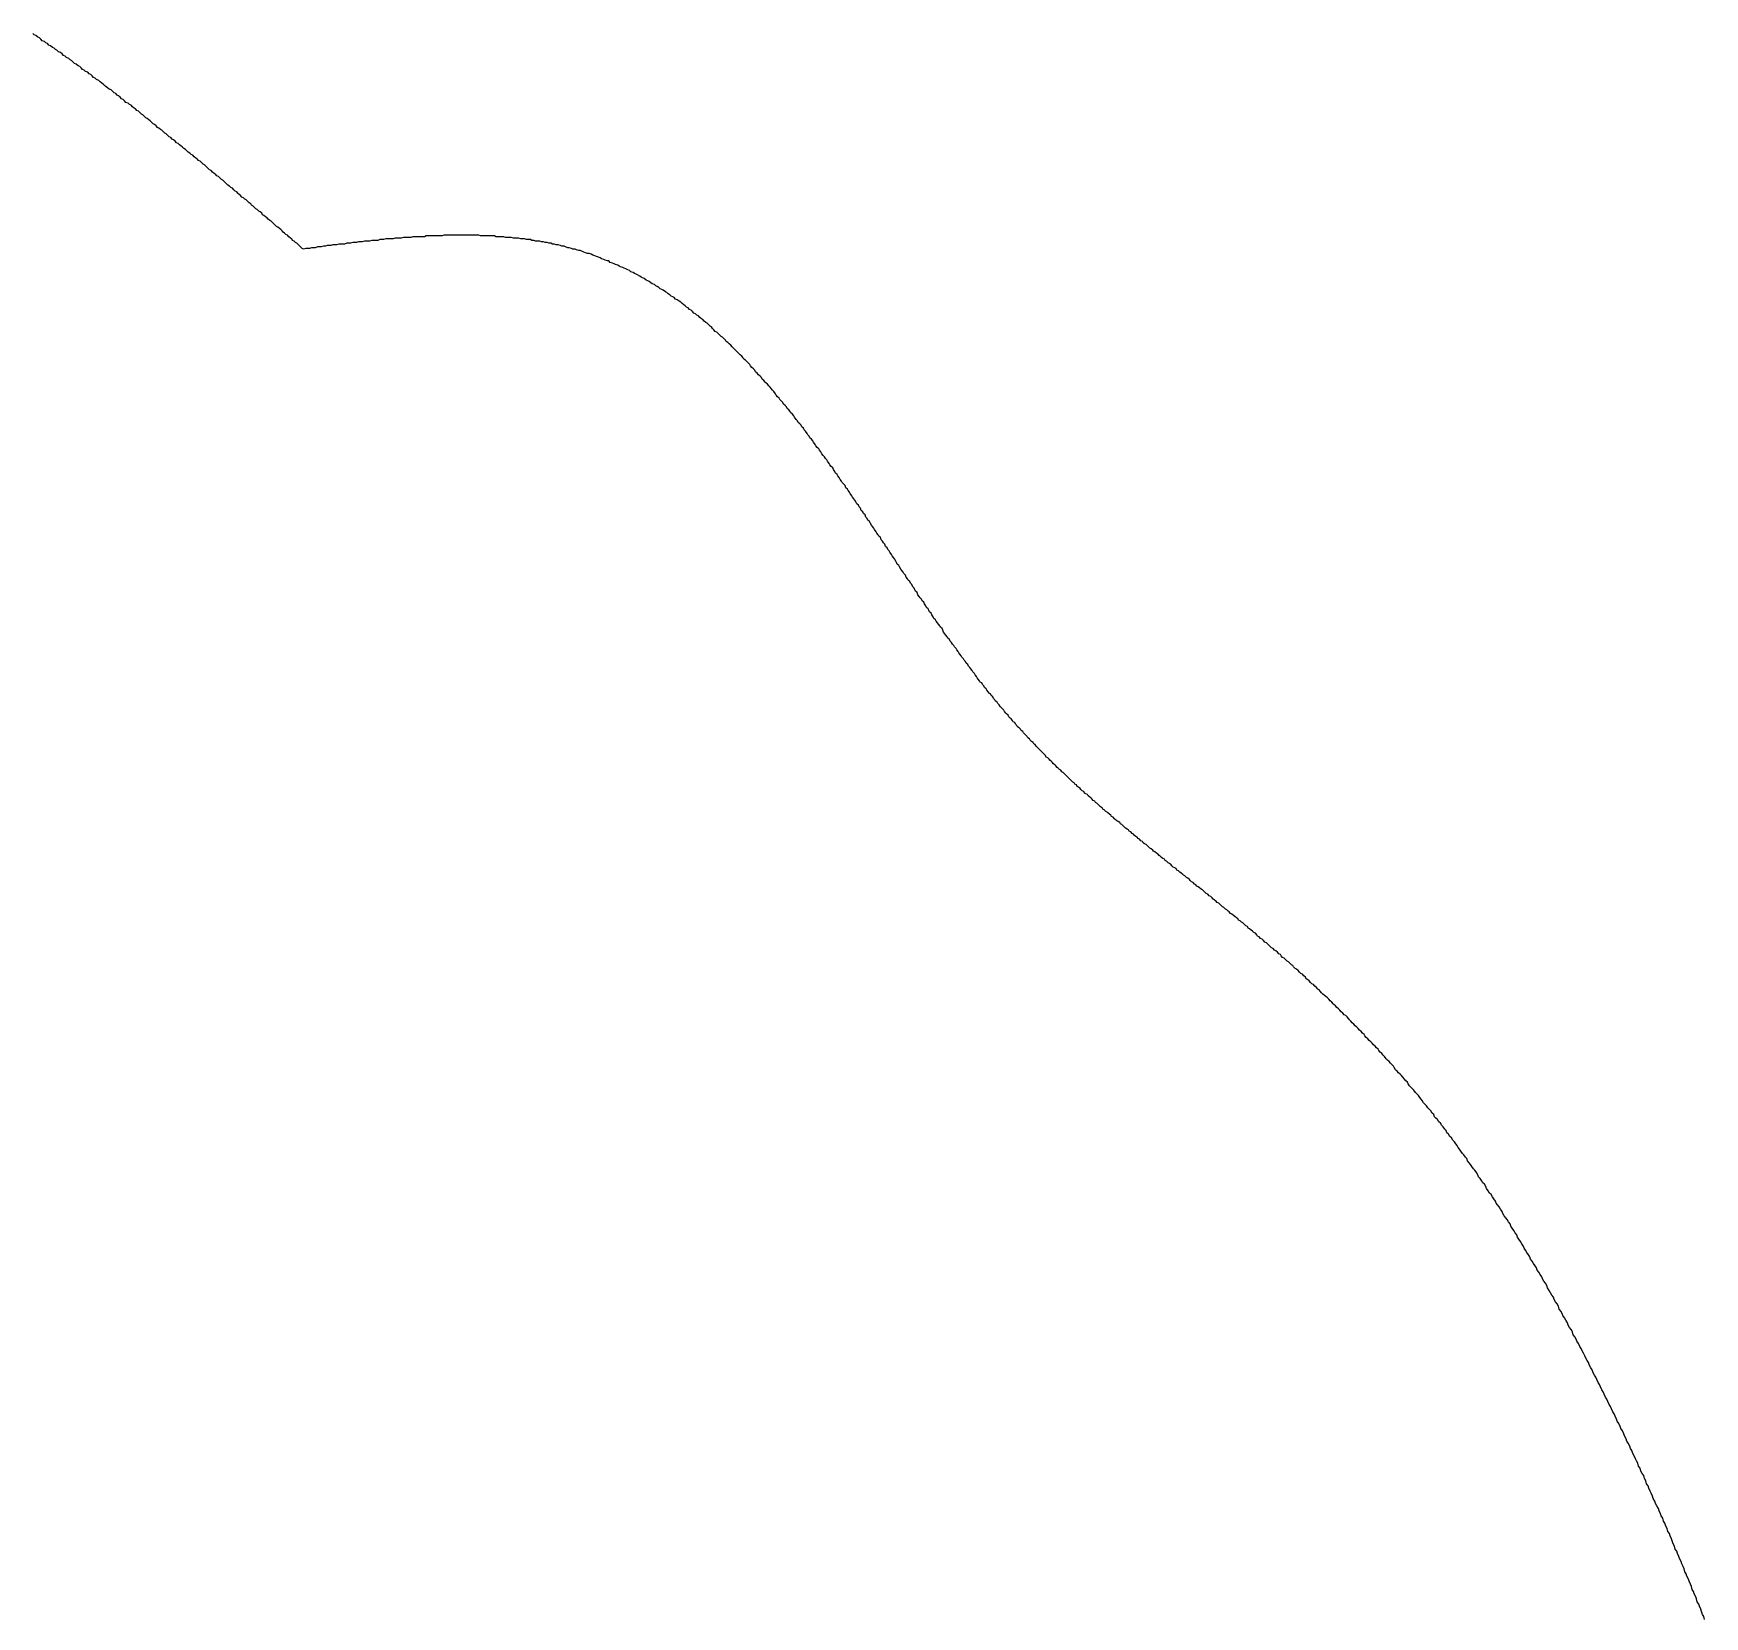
# Model space of a CAD drawing. Header units: millimetres. Extents: x 289 to 9778, y -894 to 6380.
# Drawn here: x 7156.9 to 7179.67, y 832.7 to 854.27 of the extents above; entities that cross this region are included whole.
import ezdxf

# ---------------------------------------------------------------- set-up
doc = ezdxf.new("R2010")
doc.units = ezdxf.units.MM
doc.layers.add('DRAW', color=7, linetype='Continuous')

msp = doc.modelspace()

# ---------------------------------------------------------------- linework, layer by layer
at = {"layer": 'DRAW'}
msp.add_polyline3d([(7179.67, 832.658, 0), (7179.66, 832.698, 0), (7179.64, 832.728, 0), (7179.63, 832.768, 0), (7179.62, 832.798, 0), (7179.6, 832.838, 0), (7179.59, 832.868, 0), (7179.57, 832.898, 0), (7179.56, 832.938, 0), (7179.55, 832.968, 0), (7179.53, 833.008, 0), (7179.52, 833.038, 0), (7179.5, 833.068, 0), (7179.49, 833.108, 0), (7179.48, 833.138, 0), (7179.46, 833.178, 0), (7179.45, 833.208, 0), (7179.43, 833.248, 0), (7179.42, 833.278, 0), (7179.4, 833.308, 0), (7179.39, 833.348, 0), (7179.38, 833.378, 0), (7179.36, 833.418, 0), (7179.35, 833.448, 0), (7179.33, 833.488, 0), (7179.32, 833.518, 0), (7179.3, 833.558, 0), (7179.29, 833.588, 0), (7179.27, 833.618, 0), (7179.26, 833.658, 0), (7179.24, 833.688, 0), (7179.23, 833.728, 0), (7179.22, 833.758, 0), (7179.2, 833.798, 0), (7179.19, 833.828, 0), (7179.17, 833.858, 0), (7179.16, 833.898, 0), (7179.14, 833.928, 0), (7179.13, 833.968, 0), (7179.11, 833.998, 0), (7179.1, 834.038, 0), (7179.08, 834.068, 0), (7179.07, 834.098, 0), (7179.05, 834.138, 0), (7179.04, 834.168, 0), (7179.02, 834.208, 0), (7179, 834.238, 0), (7178.99, 834.268, 0), (7178.97, 834.308, 0), (7178.96, 834.338, 0), (7178.94, 834.378, 0), (7178.93, 834.408, 0), (7178.91, 834.448, 0), (7178.9, 834.478, 0), (7178.88, 834.508, 0), (7178.87, 834.548, 0), (7178.85, 834.578, 0), (7178.84, 834.618, 0), (7178.82, 834.648, 0), (7178.8, 834.678, 0), (7178.79, 834.718, 0), (7178.77, 834.748, 0), (7178.76, 834.788, 0), (7178.74, 834.818, 0), (7178.73, 834.848, 0), (7178.71, 834.888, 0), (7178.69, 834.918, 0), (7178.68, 834.958, 0), (7178.66, 834.988, 0), (7178.65, 835.018, 0), (7178.63, 835.058, 0), (7178.61, 835.088, 0), (7178.6, 835.118, 0), (7178.58, 835.158, 0), (7178.57, 835.188, 0), (7178.55, 835.228, 0), (7178.53, 835.258, 0), (7178.52, 835.288, 0), (7178.5, 835.328, 0), (7178.48, 835.358, 0), (7178.47, 835.388, 0), (7178.45, 835.428, 0), (7178.44, 835.458, 0), (7178.42, 835.488, 0), (7178.4, 835.528, 0), (7178.39, 835.558, 0), (7178.37, 835.588, 0), (7178.35, 835.628, 0), (7178.34, 835.658, 0), (7178.32, 835.688, 0), (7178.3, 835.728, 0), (7178.29, 835.758, 0), (7178.27, 835.788, 0), (7178.25, 835.828, 0), (7178.24, 835.858, 0), (7178.22, 835.888, 0), (7178.2, 835.928, 0), (7178.19, 835.958, 0), (7178.17, 835.988, 0), (7178.15, 836.018, 0), (7178.14, 836.058, 0), (7178.12, 836.088, 0), (7178.1, 836.118, 0), (7178.09, 836.158, 0), (7178.07, 836.188, 0), (7178.05, 836.218, 0), (7178.04, 836.248, 0), (7178.02, 836.288, 0), (7178, 836.318, 0), (7177.99, 836.348, 0), (7177.97, 836.378, 0), (7177.95, 836.418, 0), (7177.93, 836.448, 0), (7177.92, 836.478, 0), (7177.9, 836.508, 0), (7177.88, 836.538, 0), (7177.87, 836.578, 0), (7177.85, 836.608, 0), (7177.83, 836.638, 0), (7177.81, 836.668, 0), (7177.8, 836.698, 0), (7177.78, 836.738, 0), (7177.76, 836.768, 0), (7177.74, 836.798, 0), (7177.73, 836.828, 0), (7177.71, 836.858, 0), (7177.69, 836.888, 0), (7177.68, 836.928, 0), (7177.66, 836.958, 0), (7177.64, 836.988, 0), (7177.62, 837.018, 0), (7177.61, 837.048, 0), (7177.59, 837.078, 0), (7177.57, 837.108, 0), (7177.55, 837.138, 0), (7177.53, 837.178, 0), (7177.52, 837.208, 0), (7177.5, 837.238, 0), (7177.48, 837.268, 0), (7177.46, 837.298, 0), (7177.45, 837.328, 0), (7177.43, 837.358, 0), (7177.41, 837.388, 0), (7177.39, 837.418, 0), (7177.38, 837.448, 0), (7177.36, 837.478, 0), (7177.34, 837.508, 0), (7177.32, 837.538, 0), (7177.3, 837.568, 0), (7177.29, 837.598, 0), (7177.27, 837.628, 0), (7177.25, 837.658, 0), (7177.23, 837.688, 0), (7177.21, 837.718, 0), (7177.2, 837.748, 0), (7177.18, 837.778, 0), (7177.16, 837.808, 0), (7177.14, 837.838, 0), (7177.12, 837.868, 0), (7177.11, 837.898, 0), (7177.09, 837.928, 0), (7177.07, 837.958, 0), (7177.05, 837.988, 0), (7177.03, 838.018, 0), (7177.02, 838.048, 0), (7177, 838.078, 0), (7176.98, 838.108, 0), (7176.96, 838.128, 0), (7176.94, 838.158, 0), (7176.92, 838.188, 0), (7176.91, 838.218, 0), (7176.89, 838.248, 0), (7176.87, 838.278, 0), (7176.85, 838.308, 0), (7176.83, 838.328, 0), (7176.82, 838.358, 0), (7176.8, 838.388, 0), (7176.78, 838.418, 0), (7176.76, 838.448, 0), (7176.74, 838.468, 0), (7176.72, 838.498, 0), (7176.7, 838.528, 0), (7176.69, 838.558, 0), (7176.67, 838.588, 0), (7176.65, 838.608, 0), (7176.63, 838.638, 0), (7176.61, 838.668, 0), (7176.59, 838.688, 0), (7176.58, 838.718, 0), (7176.56, 838.748, 0), (7176.54, 838.778, 0), (7176.52, 838.798, 0), (7176.5, 838.828, 0), (7176.48, 838.858, 0), (7176.46, 838.878, 0), (7176.44, 838.908, 0), (7176.43, 838.938, 0), (7176.41, 838.958, 0), (7176.39, 838.988, 0), (7176.37, 839.008, 0), (7176.35, 839.038, 0), (7176.33, 839.068, 0), (7176.31, 839.088, 0), (7176.3, 839.118, 0), (7176.28, 839.138, 0), (7176.26, 839.168, 0), (7176.24, 839.188, 0), (7176.22, 839.218, 0), (7176.2, 839.238, 0), (7176.18, 839.268, 0), (7176.16, 839.288, 0), (7176.15, 839.318, 0), (7176.13, 839.338, 0), (7176.11, 839.368, 0), (7176.09, 839.388, 0), (7176.07, 839.418, 0), (7176.05, 839.438, 0), (7176.03, 839.468, 0), (7176.01, 839.488, 0), (7175.99, 839.508, 0), (7175.98, 839.538, 0), (7175.96, 839.558, 0), (7175.94, 839.588, 0), (7175.92, 839.608, 0), (7175.9, 839.628, 0), (7175.88, 839.658, 0), (7175.86, 839.678, 0), (7175.84, 839.698, 0), (7175.82, 839.728, 0), (7175.81, 839.748, 0), (7175.79, 839.768, 0), (7175.77, 839.798, 0), (7175.75, 839.818, 0), (7175.73, 839.838, 0), (7175.71, 839.868, 0), (7175.69, 839.888, 0), (7175.67, 839.908, 0), (7175.65, 839.928, 0), (7175.63, 839.958, 0), (7175.62, 839.978, 0), (7175.6, 839.998, 0), (7175.58, 840.018, 0), (7175.56, 840.048, 0), (7175.54, 840.068, 0), (7175.52, 840.088, 0), (7175.5, 840.108, 0), (7175.48, 840.128, 0), (7175.46, 840.148, 0), (7175.44, 840.178, 0), (7175.43, 840.198, 0), (7175.41, 840.218, 0), (7175.39, 840.238, 0), (7175.37, 840.258, 0), (7175.35, 840.278, 0), (7175.33, 840.298, 0), (7175.31, 840.328, 0), (7175.29, 840.348, 0), (7175.27, 840.368, 0), (7175.25, 840.388, 0), (7175.23, 840.408, 0), (7175.22, 840.428, 0), (7175.2, 840.448, 0), (7175.18, 840.468, 0), (7175.16, 840.488, 0), (7175.14, 840.508, 0), (7175.12, 840.528, 0), (7175.1, 840.548, 0), (7175.08, 840.568, 0), (7175.06, 840.588, 0), (7175.04, 840.608, 0), (7175.03, 840.628, 0), (7175.01, 840.648, 0), (7174.99, 840.668, 0), (7174.97, 840.688, 0), (7174.95, 840.708, 0), (7174.93, 840.728, 0), (7174.91, 840.748, 0), (7174.89, 840.768, 0), (7174.87, 840.788, 0), (7174.85, 840.808, 0), (7174.83, 840.828, 0), (7174.82, 840.848, 0), (7174.8, 840.868, 0), (7174.78, 840.888, 0), (7174.76, 840.898, 0), (7174.74, 840.918, 0), (7174.72, 840.938, 0), (7174.7, 840.958, 0), (7174.68, 840.978, 0), (7174.66, 840.998, 0), (7174.64, 841.018, 0), (7174.62, 841.038, 0), (7174.61, 841.048, 0), (7174.59, 841.068, 0), (7174.57, 841.088, 0), (7174.55, 841.108, 0), (7174.53, 841.128, 0), (7174.51, 841.148, 0), (7174.49, 841.158, 0), (7174.47, 841.178, 0), (7174.45, 841.198, 0), (7174.43, 841.218, 0), (7174.42, 841.238, 0), (7174.4, 841.248, 0), (7174.38, 841.268, 0), (7174.36, 841.288, 0), (7174.34, 841.308, 0), (7174.32, 841.318, 0), (7174.3, 841.338, 0), (7174.28, 841.358, 0), (7174.26, 841.378, 0), (7174.24, 841.388, 0), (7174.23, 841.408, 0), (7174.21, 841.428, 0), (7174.19, 841.448, 0), (7174.17, 841.458, 0), (7174.15, 841.478, 0), (7174.13, 841.498, 0), (7174.11, 841.518, 0), (7174.09, 841.528, 0), (7174.07, 841.548, 0), (7174.06, 841.568, 0), (7174.04, 841.578, 0), (7174.02, 841.598, 0), (7174, 841.618, 0), (7173.98, 841.628, 0), (7173.96, 841.648, 0), (7173.94, 841.668, 0), (7173.92, 841.678, 0), (7173.9, 841.698, 0), (7173.89, 841.718, 0), (7173.87, 841.728, 0), (7173.85, 841.748, 0), (7173.83, 841.768, 0), (7173.81, 841.778, 0), (7173.79, 841.798, 0), (7173.77, 841.808, 0), (7173.75, 841.828, 0), (7173.73, 841.848, 0), (7173.72, 841.858, 0), (7173.7, 841.878, 0), (7173.68, 841.888, 0), (7173.66, 841.908, 0), (7173.64, 841.928, 0), (7173.62, 841.938, 0), (7173.6, 841.958, 0), (7173.58, 841.968, 0), (7173.57, 841.988, 0), (7173.55, 842.008, 0), (7173.53, 842.018, 0), (7173.51, 842.038, 0), (7173.49, 842.048, 0), (7173.47, 842.068, 0), (7173.45, 842.078, 0), (7173.44, 842.098, 0), (7173.42, 842.108, 0), (7173.4, 842.128, 0), (7173.38, 842.148, 0), (7173.36, 842.158, 0), (7173.34, 842.178, 0), (7173.32, 842.188, 0), (7173.31, 842.208, 0), (7173.29, 842.218, 0), (7173.27, 842.238, 0), (7173.25, 842.248, 0), (7173.23, 842.268, 0), (7173.21, 842.278, 0), (7173.19, 842.298, 0), (7173.18, 842.308, 0), (7173.16, 842.328, 0), (7173.14, 842.338, 0), (7173.12, 842.358, 0), (7173.1, 842.368, 0), (7173.08, 842.388, 0), (7173.07, 842.398, 0), (7173.05, 842.418, 0), (7173.03, 842.428, 0), (7173.01, 842.448, 0), (7172.99, 842.458, 0), (7172.97, 842.478, 0), (7172.96, 842.488, 0), (7172.94, 842.508, 0), (7172.92, 842.518, 0), (7172.9, 842.538, 0), (7172.88, 842.548, 0), (7172.86, 842.568, 0), (7172.85, 842.578, 0), (7172.83, 842.598, 0), (7172.81, 842.608, 0), (7172.79, 842.628, 0), (7172.77, 842.638, 0), (7172.75, 842.648, 0), (7172.74, 842.668, 0), (7172.72, 842.678, 0), (7172.7, 842.698, 0), (7172.68, 842.708, 0), (7172.66, 842.728, 0), (7172.65, 842.738, 0), (7172.63, 842.758, 0), (7172.61, 842.768, 0), (7172.59, 842.788, 0), (7172.57, 842.798, 0), (7172.56, 842.808, 0), (7172.54, 842.828, 0), (7172.52, 842.838, 0), (7172.5, 842.858, 0), (7172.48, 842.868, 0), (7172.47, 842.888, 0), (7172.45, 842.898, 0), (7172.43, 842.908, 0), (7172.41, 842.928, 0), (7172.4, 842.938, 0), (7172.38, 842.958, 0), (7172.36, 842.968, 0), (7172.34, 842.988, 0), (7172.32, 842.998, 0), (7172.31, 843.018, 0), (7172.29, 843.028, 0), (7172.27, 843.038, 0), (7172.25, 843.058, 0), (7172.24, 843.068, 0), (7172.22, 843.088, 0), (7172.2, 843.098, 0), (7172.18, 843.118, 0), (7172.16, 843.128, 0), (7172.15, 843.138, 0), (7172.13, 843.158, 0), (7172.11, 843.168, 0), (7172.09, 843.188, 0), (7172.08, 843.198, 0), (7172.06, 843.218, 0), (7172.04, 843.228, 0), (7172.02, 843.238, 0), (7172.01, 843.258, 0), (7171.99, 843.268, 0), (7171.97, 843.288, 0), (7171.95, 843.298, 0), (7171.94, 843.318, 0), (7171.92, 843.328, 0), (7171.9, 843.338, 0), (7171.89, 843.358, 0), (7171.87, 843.368, 0), (7171.85, 843.388, 0), (7171.83, 843.398, 0), (7171.82, 843.418, 0), (7171.8, 843.428, 0), (7171.78, 843.438, 0), (7171.76, 843.458, 0), (7171.75, 843.468, 0), (7171.73, 843.488, 0), (7171.71, 843.498, 0), (7171.7, 843.518, 0), (7171.68, 843.528, 0), (7171.66, 843.538, 0), (7171.64, 843.558, 0), (7171.63, 843.568, 0), (7171.61, 843.588, 0), (7171.59, 843.598, 0), (7171.58, 843.618, 0), (7171.56, 843.628, 0), (7171.54, 843.648, 0), (7171.53, 843.658, 0), (7171.51, 843.668, 0), (7171.49, 843.688, 0), (7171.47, 843.698, 0), (7171.46, 843.718, 0), (7171.44, 843.728, 0), (7171.42, 843.748, 0), (7171.41, 843.758, 0), (7171.39, 843.778, 0), (7171.37, 843.788, 0), (7171.36, 843.808, 0), (7171.34, 843.818, 0), (7171.32, 843.838, 0), (7171.31, 843.848, 0), (7171.29, 843.868, 0), (7171.27, 843.878, 0), (7171.26, 843.898, 0), (7171.24, 843.908, 0), (7171.22, 843.918, 0), (7171.21, 843.938, 0), (7171.19, 843.948, 0), (7171.17, 843.968, 0), (7171.16, 843.978, 0), (7171.14, 843.998, 0), (7171.12, 844.008, 0), (7171.11, 844.028, 0), (7171.09, 844.038, 0), (7171.08, 844.058, 0), (7171.06, 844.068, 0), (7171.04, 844.088, 0), (7171.03, 844.098, 0), (7171.01, 844.118, 0), (7170.99, 844.138, 0), (7170.98, 844.148, 0), (7170.96, 844.168, 0), (7170.95, 844.178, 0), (7170.93, 844.198, 0), (7170.91, 844.208, 0), (7170.9, 844.228, 0), (7170.88, 844.238, 0), (7170.86, 844.258, 0), (7170.85, 844.268, 0), (7170.83, 844.288, 0), (7170.82, 844.298, 0), (7170.8, 844.318, 0), (7170.78, 844.338, 0), (7170.77, 844.348, 0), (7170.75, 844.368, 0), (7170.74, 844.378, 0), (7170.72, 844.398, 0), (7170.7, 844.408, 0), (7170.69, 844.428, 0), (7170.67, 844.448, 0), (7170.66, 844.458, 0), (7170.64, 844.478, 0), (7170.63, 844.488, 0), (7170.61, 844.508, 0), (7170.59, 844.528, 0), (7170.58, 844.538, 0), (7170.56, 844.558, 0), (7170.55, 844.578, 0), (7170.53, 844.588, 0), (7170.52, 844.608, 0), (7170.5, 844.618, 0), (7170.48, 844.638, 0), (7170.47, 844.658, 0), (7170.45, 844.668, 0), (7170.44, 844.688, 0), (7170.42, 844.708, 0), (7170.41, 844.718, 0), (7170.39, 844.738, 0), (7170.38, 844.758, 0), (7170.36, 844.768, 0), (7170.35, 844.788, 0), (7170.33, 844.808, 0), (7170.31, 844.818, 0), (7170.3, 844.838, 0), (7170.28, 844.858, 0), (7170.27, 844.878, 0), (7170.25, 844.888, 0), (7170.24, 844.908, 0), (7170.22, 844.928, 0), (7170.21, 844.938, 0), (7170.19, 844.958, 0), (7170.18, 844.978, 0), (7170.16, 844.998, 0), (7170.15, 845.008, 0), (7170.13, 845.028, 0), (7170.12, 845.048, 0), (7170.1, 845.068, 0), (7170.09, 845.078, 0), (7170.07, 845.098, 0), (7170.06, 845.118, 0), (7170.04, 845.138, 0), (7170.03, 845.158, 0), (7170.01, 845.168, 0), (7170, 845.188, 0), (7169.98, 845.208, 0), (7169.97, 845.228, 0), (7169.95, 845.248, 0), (7169.94, 845.268, 0), (7169.92, 845.278, 0), (7169.91, 845.298, 0), (7169.89, 845.318, 0), (7169.88, 845.338, 0), (7169.86, 845.358, 0), (7169.85, 845.378, 0), (7169.83, 845.398, 0), (7169.82, 845.418, 0), (7169.8, 845.428, 0), (7169.79, 845.448, 0), (7169.77, 845.468, 0), (7169.76, 845.488, 0), (7169.75, 845.508, 0), (7169.73, 845.528, 0), (7169.72, 845.548, 0), (7169.7, 845.568, 0), (7169.69, 845.588, 0), (7169.67, 845.608, 0), (7169.66, 845.628, 0), (7169.64, 845.648, 0), (7169.63, 845.668, 0), (7169.61, 845.688, 0), (7169.6, 845.708, 0), (7169.58, 845.728, 0), (7169.57, 845.748, 0), (7169.55, 845.768, 0), (7169.54, 845.788, 0), (7169.52, 845.808, 0), (7169.51, 845.828, 0), (7169.5, 845.848, 0), (7169.48, 845.868, 0), (7169.47, 845.888, 0), (7169.45, 845.908, 0), (7169.44, 845.928, 0), (7169.42, 845.948, 0), (7169.41, 845.968, 0), (7169.39, 845.988, 0), (7169.38, 846.008, 0), (7169.36, 846.028, 0), (7169.35, 846.048, 0), (7169.33, 846.068, 0), (7169.32, 846.088, 0), (7169.3, 846.108, 0), (7169.29, 846.138, 0), (7169.28, 846.158, 0), (7169.26, 846.178, 0), (7169.25, 846.198, 0), (7169.23, 846.218, 0), (7169.22, 846.238, 0), (7169.2, 846.258, 0), (7169.19, 846.278, 0), (7169.17, 846.298, 0), (7169.16, 846.318, 0), (7169.14, 846.348, 0), (7169.13, 846.368, 0), (7169.11, 846.388, 0), (7169.1, 846.408, 0), (7169.09, 846.428, 0), (7169.07, 846.448, 0), (7169.06, 846.468, 0), (7169.04, 846.498, 0), (7169.03, 846.518, 0), (7169.01, 846.538, 0), (7169, 846.558, 0), (7168.98, 846.578, 0), (7168.97, 846.598, 0), (7168.95, 846.618, 0), (7168.94, 846.648, 0), (7168.92, 846.668, 0), (7168.91, 846.688, 0), (7168.9, 846.708, 0), (7168.88, 846.728, 0), (7168.87, 846.758, 0), (7168.85, 846.778, 0), (7168.84, 846.798, 0), (7168.82, 846.818, 0), (7168.81, 846.838, 0), (7168.79, 846.858, 0), (7168.78, 846.888, 0), (7168.76, 846.908, 0), (7168.75, 846.928, 0), (7168.73, 846.948, 0), (7168.72, 846.968, 0), (7168.7, 846.998, 0), (7168.69, 847.018, 0), (7168.67, 847.038, 0), (7168.66, 847.058, 0), (7168.65, 847.078, 0), (7168.63, 847.108, 0), (7168.62, 847.128, 0), (7168.6, 847.148, 0), (7168.59, 847.168, 0), (7168.57, 847.198, 0), (7168.56, 847.218, 0), (7168.54, 847.238, 0), (7168.53, 847.258, 0), (7168.51, 847.278, 0), (7168.5, 847.308, 0), (7168.48, 847.328, 0), (7168.47, 847.348, 0), (7168.45, 847.368, 0), (7168.44, 847.398, 0), (7168.42, 847.418, 0), (7168.41, 847.438, 0), (7168.39, 847.458, 0), (7168.38, 847.478, 0), (7168.36, 847.508, 0), (7168.35, 847.528, 0), (7168.33, 847.548, 0), (7168.32, 847.568, 0), (7168.3, 847.598, 0), (7168.29, 847.618, 0), (7168.27, 847.638, 0), (7168.26, 847.658, 0), (7168.24, 847.678, 0), (7168.23, 847.708, 0), (7168.21, 847.728, 0), (7168.2, 847.748, 0), (7168.18, 847.768, 0), (7168.17, 847.798, 0), (7168.15, 847.818, 0), (7168.14, 847.838, 0), (7168.12, 847.858, 0), (7168.11, 847.878, 0), (7168.09, 847.908, 0), (7168.08, 847.928, 0), (7168.06, 847.948, 0), (7168.05, 847.968, 0), (7168.03, 847.998, 0), (7168.02, 848.018, 0), (7168, 848.038, 0), (7167.99, 848.058, 0), (7167.97, 848.078, 0), (7167.96, 848.108, 0), (7167.94, 848.128, 0), (7167.92, 848.148, 0), (7167.91, 848.168, 0), (7167.89, 848.188, 0), (7167.88, 848.218, 0), (7167.86, 848.238, 0), (7167.85, 848.258, 0), (7167.83, 848.278, 0), (7167.82, 848.298, 0), (7167.8, 848.328, 0), (7167.79, 848.348, 0), (7167.77, 848.368, 0), (7167.75, 848.388, 0), (7167.74, 848.408, 0), (7167.72, 848.438, 0), (7167.71, 848.458, 0), (7167.69, 848.478, 0), (7167.68, 848.498, 0), (7167.66, 848.518, 0), (7167.64, 848.538, 0), (7167.63, 848.568, 0), (7167.61, 848.588, 0), (7167.6, 848.608, 0), (7167.58, 848.628, 0), (7167.56, 848.648, 0), (7167.55, 848.668, 0), (7167.53, 848.698, 0), (7167.52, 848.718, 0), (7167.5, 848.738, 0), (7167.48, 848.758, 0), (7167.47, 848.778, 0), (7167.45, 848.798, 0), (7167.44, 848.818, 0), (7167.42, 848.848, 0), (7167.4, 848.868, 0), (7167.39, 848.888, 0), (7167.37, 848.908, 0), (7167.36, 848.928, 0), (7167.34, 848.948, 0), (7167.32, 848.968, 0), (7167.31, 848.988, 0), (7167.29, 849.008, 0), (7167.27, 849.038, 0), (7167.26, 849.058, 0), (7167.24, 849.078, 0), (7167.22, 849.098, 0), (7167.21, 849.118, 0), (7167.19, 849.138, 0), (7167.17, 849.158, 0), (7167.16, 849.178, 0), (7167.14, 849.198, 0), (7167.12, 849.218, 0), (7167.11, 849.238, 0), (7167.09, 849.258, 0), (7167.07, 849.278, 0), (7167.06, 849.298, 0), (7167.04, 849.318, 0), (7167.02, 849.338, 0), (7167.01, 849.358, 0), (7166.99, 849.388, 0), (7166.97, 849.408, 0), (7166.95, 849.428, 0), (7166.94, 849.448, 0), (7166.92, 849.468, 0), (7166.9, 849.488, 0), (7166.88, 849.508, 0), (7166.87, 849.518, 0), (7166.85, 849.538, 0), (7166.83, 849.558, 0), (7166.82, 849.578, 0), (7166.8, 849.598, 0), (7166.78, 849.618, 0), (7166.76, 849.638, 0), (7166.74, 849.658, 0), (7166.73, 849.678, 0), (7166.71, 849.698, 0), (7166.69, 849.718, 0), (7166.67, 849.738, 0), (7166.66, 849.758, 0), (7166.64, 849.778, 0), (7166.62, 849.798, 0), (7166.6, 849.818, 0), (7166.58, 849.828, 0), (7166.57, 849.848, 0), (7166.55, 849.868, 0), (7166.53, 849.888, 0), (7166.51, 849.908, 0), (7166.49, 849.928, 0), (7166.47, 849.948, 0), (7166.46, 849.958, 0), (7166.44, 849.978, 0), (7166.42, 849.998, 0), (7166.4, 850.018, 0), (7166.38, 850.038, 0), (7166.36, 850.058, 0), (7166.34, 850.068, 0), (7166.33, 850.088, 0), (7166.31, 850.108, 0), (7166.29, 850.128, 0), (7166.27, 850.138, 0), (7166.25, 850.158, 0), (7166.23, 850.178, 0), (7166.21, 850.198, 0), (7166.19, 850.208, 0), (7166.17, 850.228, 0), (7166.15, 850.248, 0), (7166.14, 850.268, 0), (7166.12, 850.278, 0), (7166.1, 850.298, 0), (7166.08, 850.318, 0), (7166.06, 850.328, 0), (7166.04, 850.348, 0), (7166.02, 850.368, 0), (7166, 850.378, 0), (7165.98, 850.398, 0), (7165.96, 850.418, 0), (7165.94, 850.428, 0), (7165.92, 850.448, 0), (7165.9, 850.458, 0), (7165.88, 850.478, 0), (7165.86, 850.498, 0), (7165.84, 850.508, 0), (7165.82, 850.528, 0), (7165.8, 850.538, 0), (7165.78, 850.558, 0), (7165.76, 850.568, 0), (7165.74, 850.588, 0), (7165.72, 850.608, 0), (7165.7, 850.618, 0), (7165.67, 850.638, 0), (7165.65, 850.648, 0), (7165.63, 850.668, 0), (7165.61, 850.678, 0), (7165.59, 850.688, 0), (7165.57, 850.708, 0), (7165.55, 850.718, 0), (7165.53, 850.738, 0), (7165.51, 850.748, 0), (7165.48, 850.768, 0), (7165.46, 850.778, 0), (7165.44, 850.788, 0), (7165.42, 850.808, 0), (7165.4, 850.818, 0), (7165.38, 850.828, 0), (7165.36, 850.848, 0), (7165.33, 850.858, 0), (7165.31, 850.868, 0), (7165.29, 850.888, 0), (7165.27, 850.898, 0), (7165.25, 850.908, 0), (7165.22, 850.928, 0), (7165.2, 850.938, 0), (7165.18, 850.948, 0), (7165.16, 850.958, 0), (7165.13, 850.978, 0), (7165.11, 850.988, 0), (7165.09, 850.998, 0), (7165.07, 851.008, 0), (7165.04, 851.018, 0), (7165.02, 851.038, 0), (7165, 851.048, 0), (7164.97, 851.058, 0), (7164.95, 851.068, 0), (7164.93, 851.078, 0), (7164.9, 851.088, 0), (7164.88, 851.098, 0), (7164.86, 851.108, 0), (7164.83, 851.118, 0), (7164.81, 851.128, 0), (7164.79, 851.138, 0), (7164.76, 851.148, 0), (7164.74, 851.168, 0), (7164.72, 851.168, 0), (7164.69, 851.178, 0), (7164.67, 851.188, 0), (7164.64, 851.198, 0), (7164.62, 851.208, 0), (7164.6, 851.218, 0), (7164.57, 851.228, 0), (7164.55, 851.238, 0), (7164.52, 851.248, 0), (7164.5, 851.258, 0), (7164.47, 851.268, 0), (7164.45, 851.268, 0), (7164.42, 851.278, 0), (7164.4, 851.288, 0), (7164.38, 851.298, 0), (7164.35, 851.308, 0), (7164.33, 851.308, 0), (7164.3, 851.318, 0), (7164.28, 851.328, 0), (7164.25, 851.328, 0), (7164.23, 851.338, 0), (7164.2, 851.348, 0), (7164.18, 851.348, 0), (7164.15, 851.358, 0), (7164.13, 851.368, 0), (7164.1, 851.368, 0), (7164.08, 851.378, 0), (7164.05, 851.388, 0), (7164.02, 851.388, 0), (7164, 851.398, 0), (7163.97, 851.398, 0), (7163.95, 851.408, 0), (7163.92, 851.408, 0), (7163.9, 851.418, 0), (7163.87, 851.418, 0), (7163.85, 851.428, 0), (7163.82, 851.428, 0), (7163.8, 851.438, 0), (7163.77, 851.438, 0), (7163.74, 851.438, 0), (7163.72, 851.448, 0), (7163.69, 851.448, 0), (7163.67, 851.458, 0), (7163.64, 851.458, 0), (7163.62, 851.458, 0), (7163.59, 851.468, 0), (7163.56, 851.468, 0), (7163.54, 851.468, 0), (7163.51, 851.478, 0), (7163.49, 851.478, 0), (7163.46, 851.478, 0), (7163.44, 851.478, 0), (7163.41, 851.488, 0), (7163.38, 851.488, 0), (7163.36, 851.488, 0), (7163.33, 851.488, 0), (7163.31, 851.498, 0), (7163.28, 851.498, 0), (7163.25, 851.498, 0), (7163.23, 851.498, 0), (7163.2, 851.498, 0), (7163.18, 851.508, 0), (7163.15, 851.508, 0), (7163.12, 851.508, 0), (7163.1, 851.508, 0), (7163.07, 851.508, 0), (7163.04, 851.508, 0), (7163.02, 851.508, 0), (7162.99, 851.508, 0), (7162.97, 851.518, 0), (7162.94, 851.518, 0), (7162.91, 851.518, 0), (7162.89, 851.518, 0), (7162.86, 851.518, 0), (7162.83, 851.518, 0), (7162.81, 851.518, 0), (7162.78, 851.518, 0), (7162.76, 851.518, 0), (7162.73, 851.518, 0), (7162.7, 851.518, 0), (7162.68, 851.518, 0), (7162.65, 851.518, 0), (7162.62, 851.518, 0), (7162.6, 851.518, 0), (7162.57, 851.518, 0), (7162.55, 851.518, 0), (7162.52, 851.518, 0), (7162.49, 851.518, 0), (7162.47, 851.508, 0), (7162.44, 851.508, 0), (7162.41, 851.508, 0), (7162.39, 851.508, 0), (7162.36, 851.508, 0), (7162.33, 851.508, 0), (7162.31, 851.508, 0), (7162.28, 851.508, 0), (7162.25, 851.508, 0), (7162.23, 851.498, 0), (7162.2, 851.498, 0), (7162.17, 851.498, 0), (7162.15, 851.498, 0), (7162.12, 851.498, 0), (7162.1, 851.498, 0), (7162.07, 851.498, 0), (7162.04, 851.488, 0), (7162.02, 851.488, 0), (7161.99, 851.488, 0), (7161.96, 851.488, 0), (7161.94, 851.488, 0), (7161.91, 851.478, 0), (7161.88, 851.478, 0), (7161.86, 851.478, 0), (7161.83, 851.478, 0), (7161.8, 851.468, 0), (7161.78, 851.468, 0), (7161.75, 851.468, 0), (7161.72, 851.468, 0), (7161.7, 851.468, 0), (7161.67, 851.458, 0), (7161.64, 851.458, 0), (7161.62, 851.458, 0), (7161.59, 851.448, 0), (7161.56, 851.448, 0), (7161.54, 851.448, 0), (7161.51, 851.448, 0), (7161.48, 851.438, 0), (7161.46, 851.438, 0), (7161.43, 851.438, 0), (7161.41, 851.438, 0), (7161.38, 851.428, 0), (7161.35, 851.428, 0), (7161.33, 851.428, 0), (7161.3, 851.418, 0), (7161.27, 851.418, 0), (7161.25, 851.418, 0), (7161.22, 851.408, 0), (7161.19, 851.408, 0), (7161.17, 851.408, 0), (7161.14, 851.398, 0), (7161.11, 851.398, 0), (7161.09, 851.398, 0), (7161.06, 851.398, 0), (7161.03, 851.388, 0), (7161.01, 851.388, 0), (7160.98, 851.388, 0), (7160.95, 851.378, 0), (7160.93, 851.378, 0), (7160.9, 851.378, 0), (7160.88, 851.368, 0), (7160.85, 851.368, 0), (7160.82, 851.358, 0), (7160.8, 851.358, 0), (7160.77, 851.358, 0), (7160.74, 851.348, 0), (7160.72, 851.348, 0), (7160.69, 851.348, 0), (7160.66, 851.338, 0), (7160.64, 851.338, 0), (7160.61, 851.338, 0), (7160.58, 851.328, 0), (7160.56, 851.338, 0), (7160.54, 851.358, 0), (7160.53, 851.368, 0), (7160.51, 851.388, 0), (7160.49, 851.408, 0), (7160.47, 851.418, 0), (7160.45, 851.438, 0), (7160.43, 851.448, 0), (7160.42, 851.468, 0), (7160.4, 851.478, 0), (7160.38, 851.498, 0), (7160.36, 851.518, 0), (7160.34, 851.528, 0), (7160.32, 851.548, 0), (7160.3, 851.558, 0), (7160.29, 851.578, 0), (7160.27, 851.598, 0), (7160.25, 851.608, 0), (7160.23, 851.628, 0), (7160.21, 851.638, 0), (7160.19, 851.658, 0), (7160.17, 851.678, 0), (7160.16, 851.688, 0), (7160.14, 851.708, 0), (7160.12, 851.718, 0), (7160.1, 851.738, 0), (7160.08, 851.758, 0), (7160.06, 851.768, 0), (7160.04, 851.788, 0), (7160.02, 851.798, 0), (7160.01, 851.818, 0), (7159.99, 851.838, 0), (7159.97, 851.848, 0), (7159.95, 851.868, 0), (7159.93, 851.878, 0), (7159.91, 851.898, 0), (7159.89, 851.918, 0), (7159.87, 851.928, 0), (7159.86, 851.948, 0), (7159.84, 851.958, 0), (7159.82, 851.978, 0), (7159.8, 851.998, 0), (7159.78, 852.008, 0), (7159.76, 852.028, 0), (7159.74, 852.038, 0), (7159.72, 852.058, 0), (7159.7, 852.078, 0), (7159.69, 852.088, 0), (7159.67, 852.108, 0), (7159.65, 852.118, 0), (7159.63, 852.138, 0), (7159.61, 852.158, 0), (7159.59, 852.168, 0), (7159.57, 852.188, 0), (7159.55, 852.198, 0), (7159.53, 852.218, 0), (7159.51, 852.238, 0), (7159.5, 852.248, 0), (7159.48, 852.268, 0), (7159.46, 852.278, 0), (7159.44, 852.298, 0), (7159.42, 852.318, 0), (7159.4, 852.328, 0), (7159.38, 852.348, 0), (7159.36, 852.358, 0), (7159.34, 852.378, 0), (7159.32, 852.398, 0), (7159.3, 852.408, 0), (7159.28, 852.428, 0), (7159.27, 852.438, 0), (7159.25, 852.458, 0), (7159.23, 852.478, 0), (7159.21, 852.488, 0), (7159.19, 852.508, 0), (7159.17, 852.528, 0), (7159.15, 852.538, 0), (7159.13, 852.558, 0), (7159.11, 852.568, 0), (7159.09, 852.588, 0), (7159.07, 852.608, 0), (7159.05, 852.618, 0), (7159.03, 852.638, 0), (7159.01, 852.648, 0), (7158.99, 852.668, 0), (7158.97, 852.688, 0), (7158.95, 852.698, 0), (7158.93, 852.718, 0), (7158.91, 852.738, 0), (7158.89, 852.748, 0), (7158.87, 852.768, 0), (7158.85, 852.778, 0), (7158.83, 852.798, 0), (7158.81, 852.818, 0), (7158.79, 852.828, 0), (7158.77, 852.848, 0), (7158.75, 852.858, 0), (7158.73, 852.878, 0), (7158.71, 852.898, 0), (7158.69, 852.908, 0), (7158.67, 852.928, 0), (7158.65, 852.948, 0), (7158.63, 852.958, 0), (7158.61, 852.978, 0), (7158.59, 852.988, 0), (7158.57, 853.008, 0), (7158.55, 853.028, 0), (7158.53, 853.038, 0), (7158.51, 853.058, 0), (7158.49, 853.078, 0), (7158.47, 853.088, 0), (7158.45, 853.108, 0), (7158.43, 853.118, 0), (7158.41, 853.138, 0), (7158.39, 853.158, 0), (7158.37, 853.168, 0), (7158.35, 853.188, 0), (7158.33, 853.208, 0), (7158.31, 853.218, 0), (7158.29, 853.238, 0), (7158.27, 853.248, 0), (7158.25, 853.268, 0), (7158.23, 853.288, 0), (7158.21, 853.298, 0), (7158.19, 853.318, 0), (7158.16, 853.328, 0), (7158.14, 853.348, 0), (7158.12, 853.368, 0), (7158.1, 853.378, 0), (7158.08, 853.398, 0), (7158.06, 853.418, 0), (7158.04, 853.428, 0), (7158.02, 853.448, 0), (7158, 853.458, 0), (7157.98, 853.478, 0), (7157.96, 853.498, 0), (7157.93, 853.508, 0), (7157.91, 853.528, 0), (7157.89, 853.538, 0), (7157.87, 853.558, 0), (7157.85, 853.578, 0), (7157.83, 853.588, 0), (7157.81, 853.608, 0), (7157.79, 853.628, 0), (7157.76, 853.638, 0), (7157.74, 853.658, 0), (7157.72, 853.668, 0), (7157.7, 853.688, 0), (7157.68, 853.708, 0), (7157.66, 853.718, 0), (7157.64, 853.738, 0), (7157.61, 853.748, 0), (7157.59, 853.768, 0), (7157.57, 853.778, 0), (7157.55, 853.798, 0), (7157.53, 853.818, 0), (7157.51, 853.828, 0), (7157.48, 853.848, 0), (7157.46, 853.858, 0), (7157.44, 853.878, 0), (7157.42, 853.898, 0), (7157.4, 853.908, 0), (7157.38, 853.928, 0), (7157.35, 853.938, 0), (7157.33, 853.958, 0), (7157.31, 853.968, 0), (7157.29, 853.988, 0), (7157.27, 854.008, 0), (7157.24, 854.018, 0), (7157.22, 854.038, 0), (7157.2, 854.048, 0), (7157.18, 854.068, 0), (7157.16, 854.078, 0), (7157.13, 854.098, 0), (7157.11, 854.108, 0), (7157.09, 854.128, 0), (7157.07, 854.138, 0), (7157.05, 854.158, 0), (7157.02, 854.168, 0), (7157, 854.188, 0), (7156.98, 854.208, 0), (7156.96, 854.218, 0), (7156.93, 854.238, 0), (7156.91, 854.248, 0), (7156.89, 854.268, 0)], dxfattribs=at)

doc.saveas('drawing.dxf')
